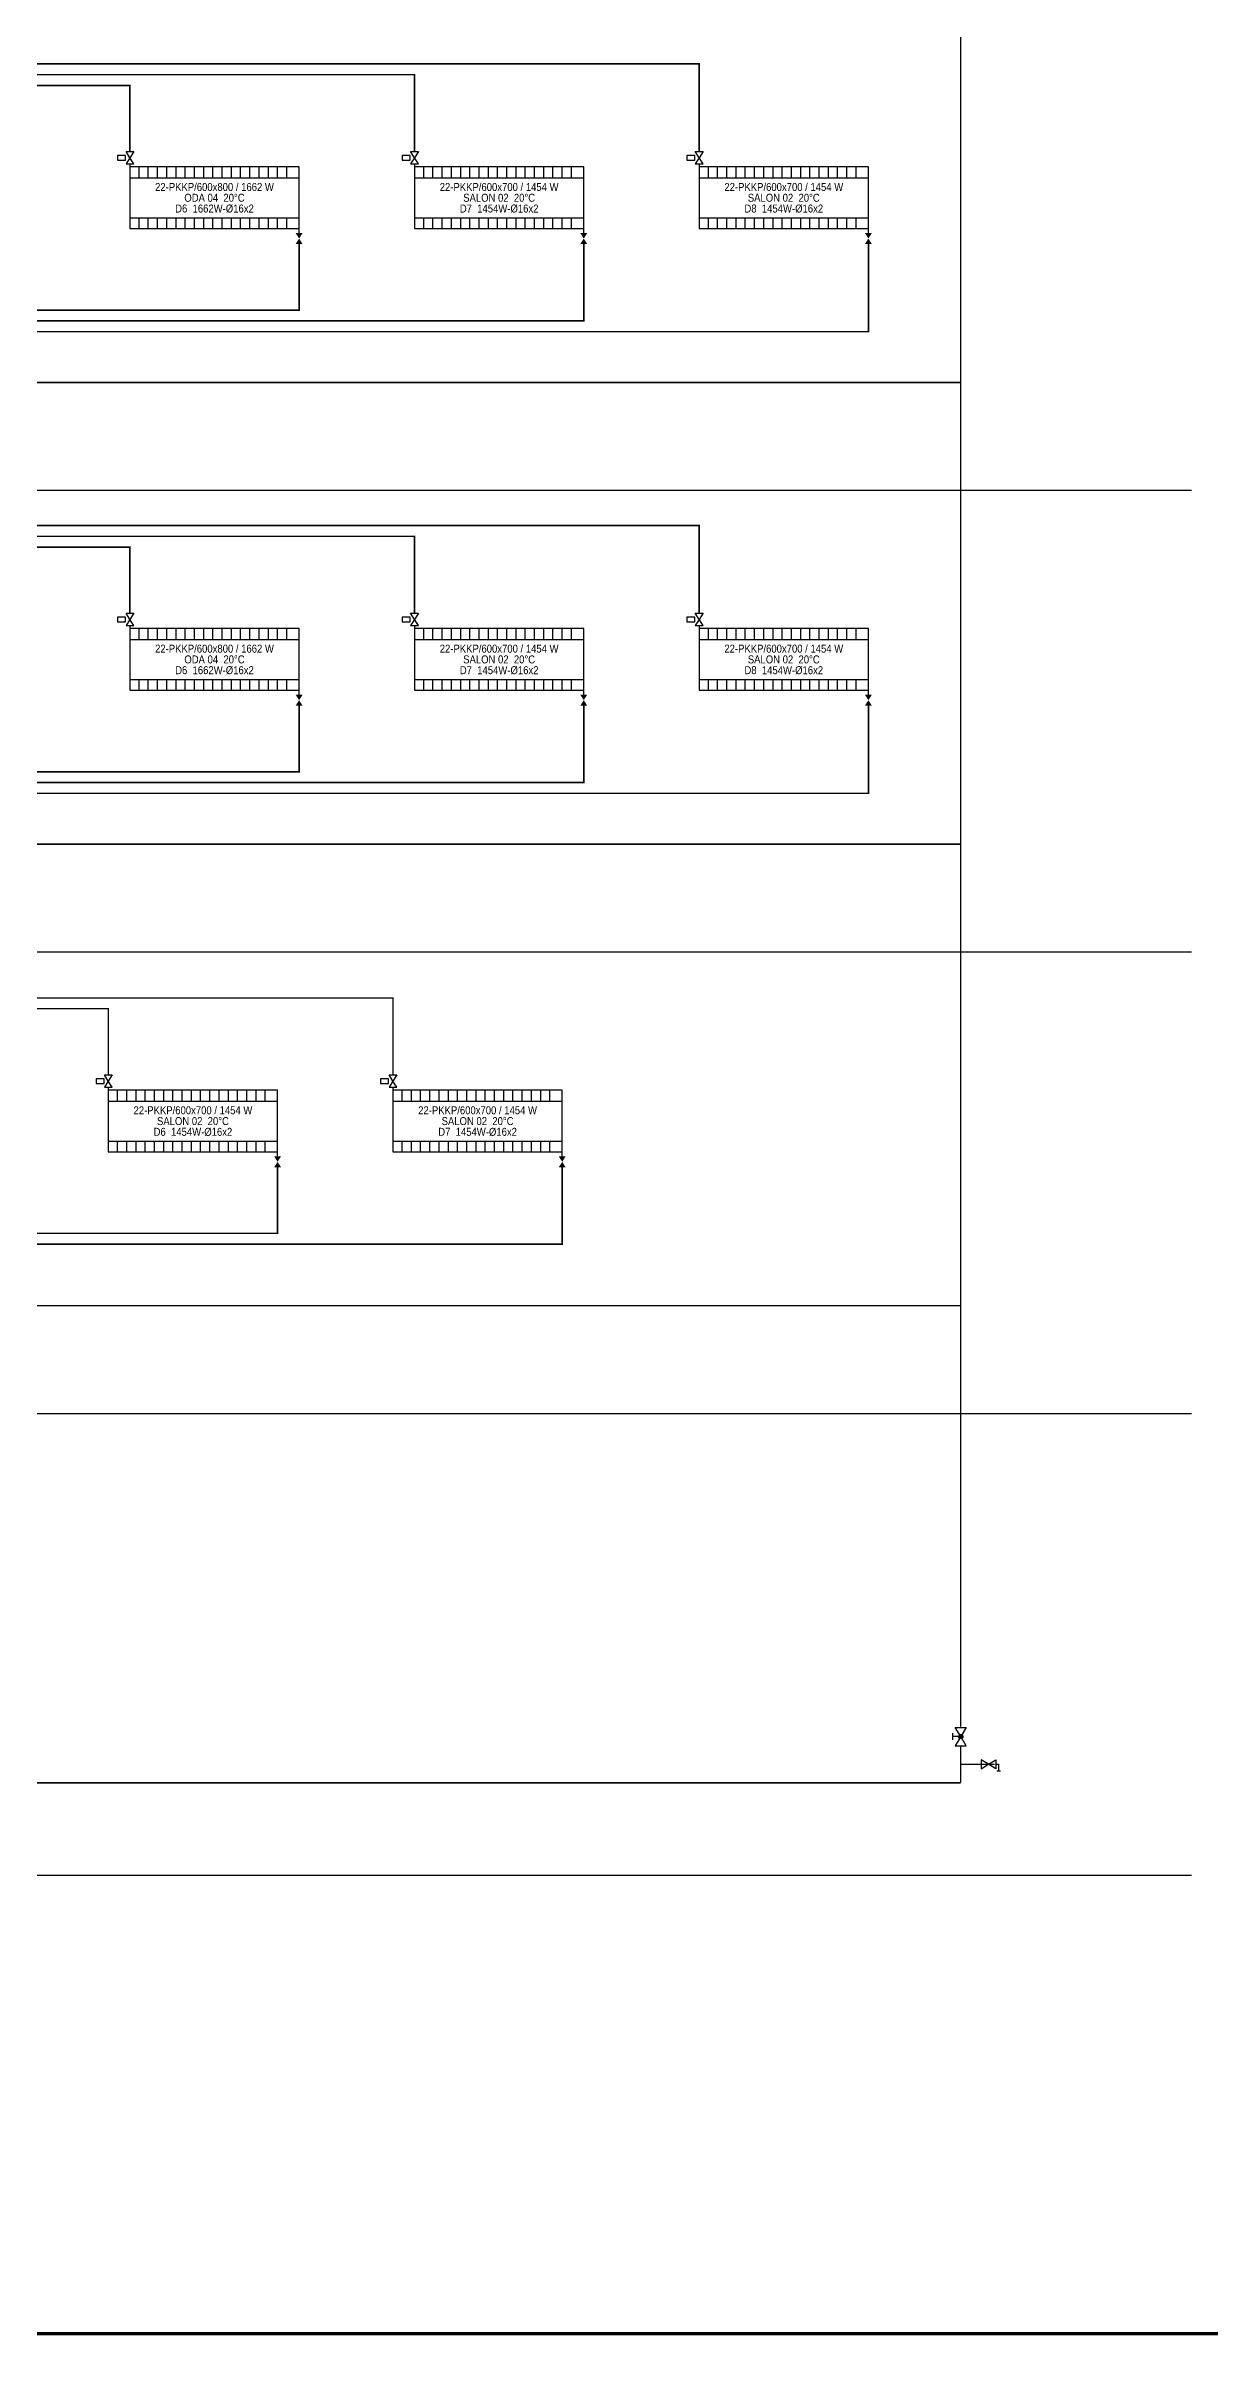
# Model space of a CAD drawing. Header units: centimetres. Extents: x -61 to 14522, y -12981 to 1521.
# Drawn here: x 6307 to 7064, y -4499 to -3011 of the extents above; entities that cross this region are included whole.
import ezdxf
from ezdxf.enums import TextEntityAlignment as Align

# ---------------------------------------------------------------- set-up
doc = ezdxf.new("R2010")
doc.units = ezdxf.units.CM
doc.linetypes.add('DASHED', pattern=[1.524, 1.27, -0.254])
for name, color, linetype in [('ROTAS-ISITMA-CAP', 41, 'Continuous'), ('ROTAS-ISITMA-DONUS', 30, 'DASHED'), ('ROTAS-ISITMA-GIDIS', 10, 'Continuous'), ('ROTAS-ISITMA-SEMBOL', 1, 'Continuous'), ('ROTAS-KAT-BANDI', 8, 'Continuous'), ('ROTAS-MASKE', 7, 'Continuous'), ('ROTAS-PAFTA', 7, 'Continuous'), ('ROTAS-RADYATOR', 2, 'Continuous')]:
    doc.layers.add(name, color=color, linetype=linetype)
doc.styles.add('ROTAS', font='arial.ttf')

# ---------------------------------------------------------------- blocks, each defined once
blk = doc.blocks.new('ROTAS-RADYATOR-SEMA')
for points in [[(107.8, -3), (112.2, -3), (110, -6.5)], [(107.8, -10), (112.2, -10), (110, -6.5)]]:
    blk.add_hatch(color=7).paths.add_polyline_path(points)
for p, q in [((0, 42), (0, 40)), ((0, 33), (110, 33)), ((6, 33), (6, 40)), ((12, 33), (12, 40)), ((18, 33), (18, 40)), ((24, 33), (24, 40)), ((30, 33), (30, 40)), ((36, 33), (36, 40)), ((42, 33), (42, 40)), ((48, 33), (48, 40)), ((54, 33), (54, 40)), ((60, 33), (60, 40)), ((66, 33), (66, 40)), ((72, 33), (72, 40)), ((78, 33), (78, 40)), ((84, 33), (84, 40)), ((90, 33), (90, 40)), ((96, 33), (96, 40)), ((102, 33), (102, 40)), ((0, 7), (110, 7)), ((6, 0), (6, 7)), ((12, 0), (12, 7)), ((18, 0), (18, 7)), ((24, 0), (24, 7)), ((30, 0), (30, 7)), ((36, 0), (36, 7)), ((42, 0), (42, 7)), ((48, 0), (48, 7)), ((54, 0), (54, 7)), ((60, 0), (60, 7)), ((66, 0), (66, 7)), ((72, 0), (72, 7)), ((78, 0), (78, 7)), ((84, 0), (84, 7)), ((90, 0), (90, 7)), ((96, 0), (96, 7)), ((102, 0), (102, 7)), ((110, -3), (110, 0))]:
    blk.add_line(p, q)
for points in [[(-8, 44.5), (-2.8, 44.5), (-2.8, 47.5), (-8, 47.5)], [(-2.5, 50), (2.5, 50), (0, 46)], [(-2.5, 42), (2.5, 42), (0, 46)], [(0, 0), (110, 0), (110, 40), (0, 40)]]:
    blk.add_lwpolyline(points, close=True)
blk = doc.blocks.new('ROTAS-R-KURESEL-VANA')
blk.add_hatch(color=7).paths.add_polyline_path([(2.4, 0), (2.3, 0.6), (2.1, 1.2), (1.7, 1.7), (1.2, 2.1), (0.6, 2.3), (0, 2.4), (-0.6, 2.3), (-1.2, 2.1), (-1.7, 1.7), (-2.1, 1.2), (-2.3, 0.6), (-2.4, 0), (-2.3, -0.6), (-2.1, -1.2), (-1.7, -1.7), (-1.2, -2.1), (-0.6, -2.3), (0, -2.4), (0.6, -2.3), (1.2, -2.1), (1.7, -1.7), (2.1, -1.2), (2.3, -0.6)])
for p, q in [((-3.6, 8.4), (3.6, 8.4)), ((0, 2.4), (0, 8.4))]:
    blk.add_line(p, q)
for points in [[(-10, 6), (-10, -6), (0, 0)], [(10, 6), (10, -6), (0, 0)]]:
    blk.add_lwpolyline(points, close=True)
blk.add_circle((0, 0), 2.4)
at = {"style": 'ROTAS'}
blk.add_attdef('NO', text='', height=6, dxfattribs=at).set_placement((0, 11), align=Align.BOTTOM_CENTER)
blk = doc.blocks.new('ROTAS-R-BOSALTMA')
for p, q in [((8, 0), (11, 0)), ((11, 0), (11, -7)), ((9, -7), (13, -7))]:
    blk.add_line(p, q)
for points in [[(-8, 4.8), (-8, -4.8), (0, 0)], [(8, 4.8), (8, -4.8), (0, 0)]]:
    blk.add_lwpolyline(points, close=True)

msp = doc.modelspace()

# ---------------------------------------------------------------- linework, layer by layer
at = {"layer": 'ROTAS-ISITMA-DONUS', "ltscale": 12, "const_width": 1}
for points in [[(6902, -4140), (6902, -1838)], [(5241, -3115), (5021, -3115), (5021, -3230), (6902, -3230)], [(6842, -3140), (6842, -3197), (5255, -3197), (5255, -3125)], [(6657, -3140), (6657, -3190), (5269, -3190), (5269, -3125)], [(6472, -3140), (6472, -3183), (5283, -3183), (5283, -3125)], [(5241, -3415), (5021, -3415), (5021, -3530), (6902, -3530)], [(6842, -3440), (6842, -3497), (5255, -3497), (5255, -3425)], [(6657, -3440), (6657, -3490), (5269, -3490), (5269, -3425)], [(6472, -3440), (6472, -3483), (5283, -3483), (5283, -3425)], [(5241, -3715), (5021, -3715), (5021, -3830), (6902, -3830)], [(6643, -3740), (6643, -3790), (5255, -3790), (5255, -3725)], [(6458, -3740), (6458, -3783), (5269, -3783), (5269, -3725)], [(2100, -4140), (6902, -4140)]]:
    msp.add_lwpolyline(points, dxfattribs=at)
at = {"layer": 'ROTAS-ISITMA-DONUS', "const_width": 1}
msp.add_lwpolyline([(6902, -4128), (6924, -4128)], dxfattribs=at)
at = {"layer": 'ROTAS-ISITMA-GIDIS', "const_width": 1}
for points in [[(5255, -3085), (5255, -3023), (6732, -3023), (6732, -3080)], [(5269, -3085), (5269, -3030), (6547, -3030), (6547, -3080)], [(5283, -3085), (5283, -3037), (6362, -3037), (6362, -3080)], [(5255, -3385), (5255, -3323), (6732, -3323), (6732, -3380)], [(5269, -3385), (5269, -3330), (6547, -3330), (6547, -3380)], [(5283, -3385), (5283, -3337), (6362, -3337), (6362, -3380)], [(5255, -3685), (5255, -3630), (6533, -3630), (6533, -3680)], [(5269, -3685), (5269, -3637), (6348, -3637), (6348, -3680)]]:
    msp.add_lwpolyline(points, dxfattribs=at)
at = {"layer": 'ROTAS-KAT-BANDI'}
for points in [[(2000, -3300), (7052, -3300)], [(2000, -3600), (7052, -3600)], [(2000, -3900), (7052, -3900)], [(2000, -4200), (7052, -4200)]]:
    msp.add_lwpolyline(points, dxfattribs=at)

# ---------------------------------------------------------------- block references
at = {"layer": 'ROTAS-ISITMA-SEMBOL', "xscale": 0.6, "yscale": 0.6}
msp.add_blockref('ROTAS-R-BOSALTMA', (6920, -4128), dxfattribs=at)
at = {"layer": 'ROTAS-RADYATOR'}
for p in [(6362, -3130), (6547, -3130), (6732, -3130), (6362, -3430), (6547, -3430), (6732, -3430), (6348, -3730), (6533, -3730)]:
    msp.add_blockref('ROTAS-RADYATOR-SEMA', p, dxfattribs=at)

# ---------------------------------------------------------------- texts
at = {"layer": 'ROTAS-ISITMA-CAP', "style": 'ROTAS', "width": 0.85}
for s, p in [('D6  1662W-Ø16x2', (6417, -3117)), ('D7  1454W-Ø16x2', (6602, -3117)), ('D8  1454W-Ø16x2', (6787, -3117)), ('D6  1662W-Ø16x2', (6417, -3417)), ('D7  1454W-Ø16x2', (6602, -3417)), ('D8  1454W-Ø16x2', (6787, -3417)), ('D6  1454W-Ø16x2', (6403, -3717)), ('D7  1454W-Ø16x2', (6588, -3717))]:
    msp.add_text(s, height=5.2, dxfattribs=at).set_placement(p, align=Align.MIDDLE_CENTER)
at = {"layer": 'ROTAS-RADYATOR', "style": 'ROTAS', "width": 0.85}
for s, p in [('22-PKKP/600x800 / 1662 W', (6417, -3103)), ('ODA 04  20°C', (6417, -3110)), ('22-PKKP/600x700 / 1454 W', (6602, -3103)), ('SALON 02  20°C', (6602, -3110)), ('22-PKKP/600x700 / 1454 W', (6787, -3103)), ('SALON 02  20°C', (6787, -3110)), ('22-PKKP/600x800 / 1662 W', (6417, -3403)), ('22-PKKP/600x700 / 1454 W', (6602, -3403)), ('22-PKKP/600x700 / 1454 W', (6787, -3403)), ('ODA 04  20°C', (6417, -3410)), ('SALON 02  20°C', (6602, -3410)), ('SALON 02  20°C', (6787, -3410)), ('22-PKKP/600x700 / 1454 W', (6403, -3703)), ('22-PKKP/600x700 / 1454 W', (6588, -3703)), ('SALON 02  20°C', (6403, -3710)), ('SALON 02  20°C', (6588, -3710))]:
    msp.add_text(s, height=5.2, dxfattribs=at).set_placement(p, align=Align.MIDDLE_CENTER)

# ---------------------------------------------------------------- next in the draw order: wipeouts: each hides what was drawn before it
msp.add_wipeout([(6898, -4116.5), (6906, -4116.5), (6906, -4103.5), (6898, -4103.5)]).dxf.layer = 'ROTAS-MASKE'

# ---------------------------------------------------------------- next in the draw order: linework, layer by layer
at = {"layer": 'ROTAS-PAFTA', "const_width": 2}
msp.add_lwpolyline([(1940, -4498), (9652, -4498), (9652, -1580), (1940, -1580)], close=True, dxfattribs=at)

# ---------------------------------------------------------------- next in the draw order: block references
at = {"layer": 'ROTAS-ISITMA-SEMBOL', "xscale": 0.6, "yscale": 0.6, "rotation": 90}
msp.add_blockref('ROTAS-R-KURESEL-VANA', (6902, -4110), dxfattribs=at)

doc.saveas('drawing.dxf')
